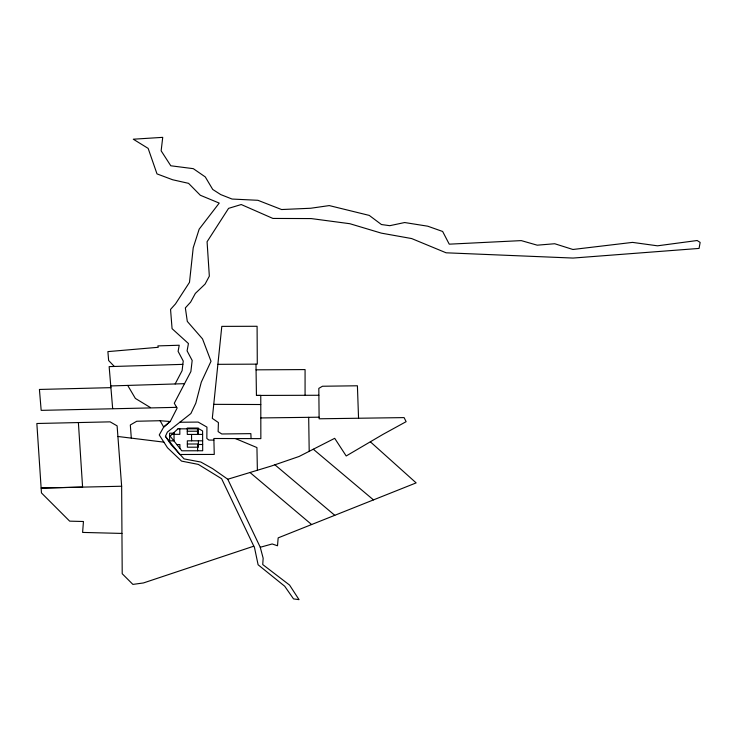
<?xml version="1.0" encoding="UTF-8"?>
<svg xmlns="http://www.w3.org/2000/svg" width="737" height="737" viewBox="0 0 737 737"><rect width="100%" height="100%" fill="white"/><g stroke="black" fill="none" stroke-linecap="round" stroke-linejoin="round"><path stroke-width="1.11" d="M305.072 395.299L305.072 369.587L256.061 369.836L255.997 364.142M114.318 366.455L108.634 360.522L107.888 351.613L158.252 347.293L157.865 345.902L179.229 345.238L178.105 351.365L183.237 361.047L182.113 370.637L175.139 383.968M165.429 436.359L167.382 432.075L190.901 413.512L195.812 403.167L201.284 382.181L211.012 361.259L202.528 338.9L187.299 321.406L185.356 307.909L190.607 302.133L195.351 293.409L205.089 284.086L209.336 276.145L207.079 241.745L228.571 208.359L241.229 204.536L272.911 218.438L311.226 218.576L349.872 223.716L381.315 233.132L411.651 238.558L446.106 252.8L573.054 258.061L699.063 248.424L700.15 242.418L697.156 240.511L657.496 245.817L632.503 242.39L572.935 249.484L554.712 243.735L537.218 245.181L521.271 240.612L449.248 244.168L442.642 231.473L427.727 226.195L404.659 222.537L389.79 225.688L381.434 224.536L369.255 215.407L329.255 205.586L310.728 208.249L281.589 209.538L257.913 200.298L232.054 199.045L220.732 194.586L212.735 189.464L205.264 176.908L193.297 168.662L170.791 165.779L161.145 150.809L162.73 137.349L133.296 139.21L148.155 148.395L156.999 173.895L172.661 179.764L188.561 183.338L200.326 195.259L219.221 203.09L199.156 229.189L193.214 247.789L189.492 282.335L175.47 303.939L170.551 309.402L172.071 328.665L188.442 343.543L187.087 350.867L192.173 360.457L190.874 371.559L174.273 403.268L177.11 408.077L170.321 421.38L163.697 427.082L159.238 434.95L167.511 447.774L181.532 461.104L198.327 464.402L221.616 478.728L254.514 547.665L258.107 564.772L284.712 586.237L293.529 598.895L299.038 599.651L289.567 585.067L262.74 564.56L263.155 558.213L260.262 547.269L227.77 479.243L212.569 468.621L200.842 462.044L184.066 458.902L170.892 444.42L165.429 436.359L179.883 454.499L214.255 454.434L213.859 438.497L260.852 438.635L260.769 395.419L256.439 395.437L256.061 369.836M253.804 546.172L143.42 582.958L132.89 584.404L122.213 573.727L121.642 486.236L117.109 425.866L110.117 421.85L36.85 423.499L41.456 492.924L69.665 521.151L83.447 521.501L82.608 532.418L121.955 533.431M227.77 479.243L271.308 466.033L299.075 456.479L334.699 438.322L346.197 455.973L382.973 434.379L406.124 421.675L404.097 417.603L319.121 418.791L318.817 388.371L322.465 386.243L357.408 385.783L358.55 418.238M260.262 547.269L272.174 543.961L277.508 545.767L278.162 537.872L416.147 482.892L370.37 441.822M182.85 364.354L109.15 366.621L112.66 408.565M110.762 385.939L184.536 383.673M110.909 387.653L39.42 389.449L41.171 410.362L176.677 407.34M160.113 420.716L163.697 427.082L170.173 421.509L160.113 420.716L136.741 421.251L130.32 424.973L131.306 438.128M121.642 486.236L41.115 488.051L82.59 487.12L78.389 422.568M260.815 417.943L319.038 417.197M179.819 422.255L198.142 422.071L206.94 427.092L206.839 438.469L208.921 440.072L213.896 440.09M217.885 364.327L257.287 364.142L257.093 326.279L221.8 326.371L212.302 418.367L218.419 422.568L218.124 431.606L221.791 433.982L250.866 433.632L251.068 438.607M256.439 395.437L318.863 395.262M187.272 431.246L198.327 431.228M172.034 434.342L179.837 434.323L179.8 428.842M202.611 434.415L187.29 434.443L187.253 428.059L198.308 428.04L198.345 434.425M202.647 440.8L187.327 440.827L187.364 447.212L198.419 447.193L198.382 440.809M187.345 444.015L198.4 443.996M176.816 444.54L179.892 444.54L179.911 448.428M202.666 444.494L197.58 444.503L197.617 450.768M213.748 404.346L260.787 404.521M117.902 436.479L163.881 442.145M235.425 438.561L256.937 447.571L257.379 470.261M150.495 407.607L135.359 398.422L127.713 385.423M313.308 449.229L373.466 499.898M274.901 464.798L334.773 515.31M250 472.5L311.622 524.541M308.683 417.335L309.199 451.32M197.498 428.805L197.525 434.286M191.556 434.434L191.583 440.818M177.958 428.842L170.109 436.129L181.799 450.795L202.693 450.758L202.592 430.942L198.843 428.805L177.958 428.842M174.015 433.19L169.593 433.199L169.639 440.855L174.061 440.846L174.015 433.19"/></g></svg>
